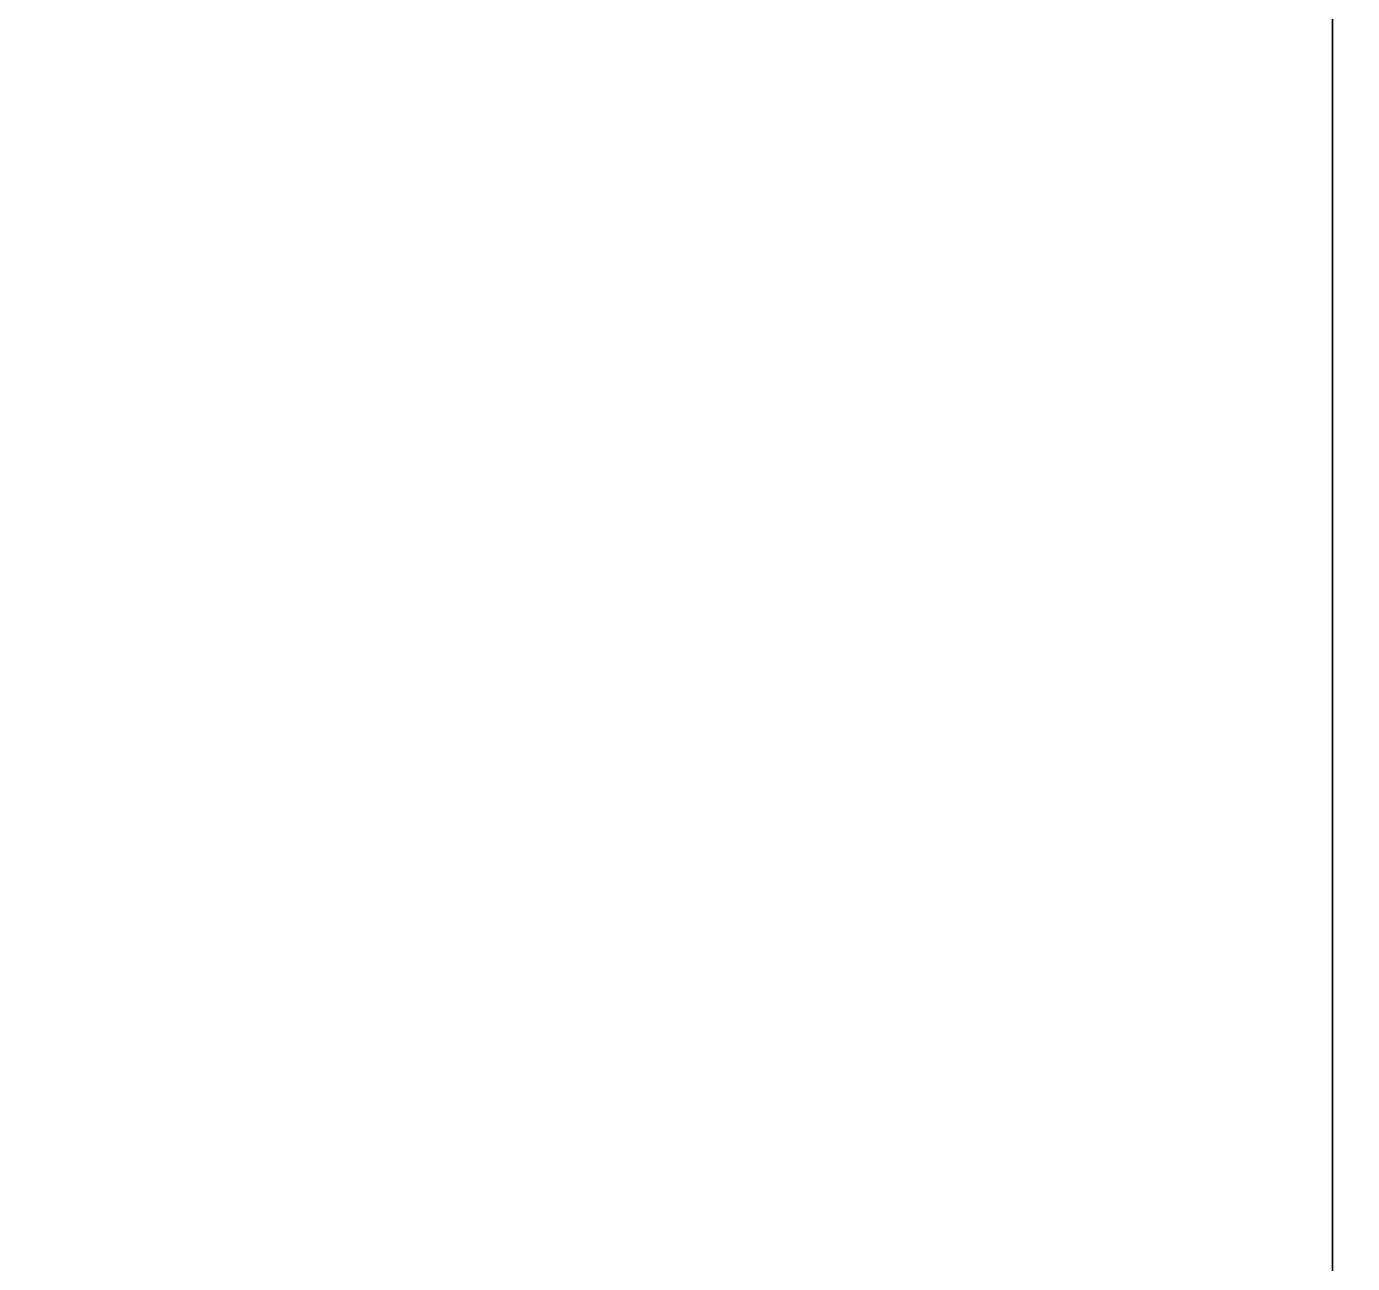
# Model space of a CAD drawing. Extents: x -147 to 1613, y -1063 to 1.
# Drawn here: x 1598.999269 to 1599, y -897.999324 to -897.998642 of the extents above; entities that cross this region are included whole.
import ezdxf

# ---------------------------------------------------------------- set-up
doc = ezdxf.new("R2010")
doc.units = 0
doc.linetypes.add('NASCOSTA', pattern=[9.525, 6.35, -3.175])
doc.layers.add('IQ_200_2D', color=1, linetype='Continuous')
doc.layers.add('IQ_200_3D', color=1, linetype='Continuous')

msp = doc.modelspace()

# ---------------------------------------------------------------- linework, layer by layer
at = {"layer": 'IQ_200_2D', "color": 7, "linetype": 'NASCOSTA', "ltscale": 10}
msp.add_line((1599, -70), (1599, -898), dxfattribs=at)

# ---------------------------------------------------------------- meshes
at = {"layer": 'IQ_200_3D'}
mesh = msp.add_polyface(dxfattribs=at)
corners = [(1598.99998894, -869.76346531, 640.99400902), (1598.99998894, -881.09925594, 640.99400902), (1598.99998894, -881.09925594, 549.79568758), (1598.99998894, -898.00000486, 549.79568758), (1598.99998894, -898.00000486, 204.79552507), (1598.99998894, -868.16345396, 204.79552507), (1598.99998894, -858.44224501, 199.99999657), (1598.99998894, -852.99998999, 199.99999657), (1598.99998894, -852.99998999, 629.52668571)]
mesh.append_faces([[corners[k] for k in face] for face in [(2, 5, 7, 8)]], dxfattribs={"vtx0": -1, "vtx1": -1, "vtx3": -1})
mesh.append_faces([[corners[k] for k in face] for face in [(6, 7, 5), (1, 2, 8, 0)]], dxfattribs={"vtx1": -1})
mesh.append_faces([[corners[k] for k in face] for face in [(2, 3, 4, 5)]], dxfattribs={"vtx3": -1})
mesh = msp.add_polyface(dxfattribs=at)
corners = [(1598.99998894, -898.00000486, 204.79552507), (1327.99999704, -898.00000486, 204.79552507), (1327.99999704, -868.16345396, 204.79552507), (1598.99998894, -868.16345396, 204.79552507)]
mesh.append_faces([[corners[k] for k in face] for face in [(0, 1, 2, 3)]])
mesh = msp.add_polyface(dxfattribs=at)
corners = [(1598.99998894, -881.09925594, 549.79568758), (1327.99999704, -881.09925594, 549.79568758), (1327.99999704, -898.00000486, 549.79568758), (1598.99998894, -898.00000486, 549.79568758)]
mesh.append_faces([[corners[k] for k in face] for face in [(0, 1, 2, 3)]])

doc.saveas('drawing.dxf')
